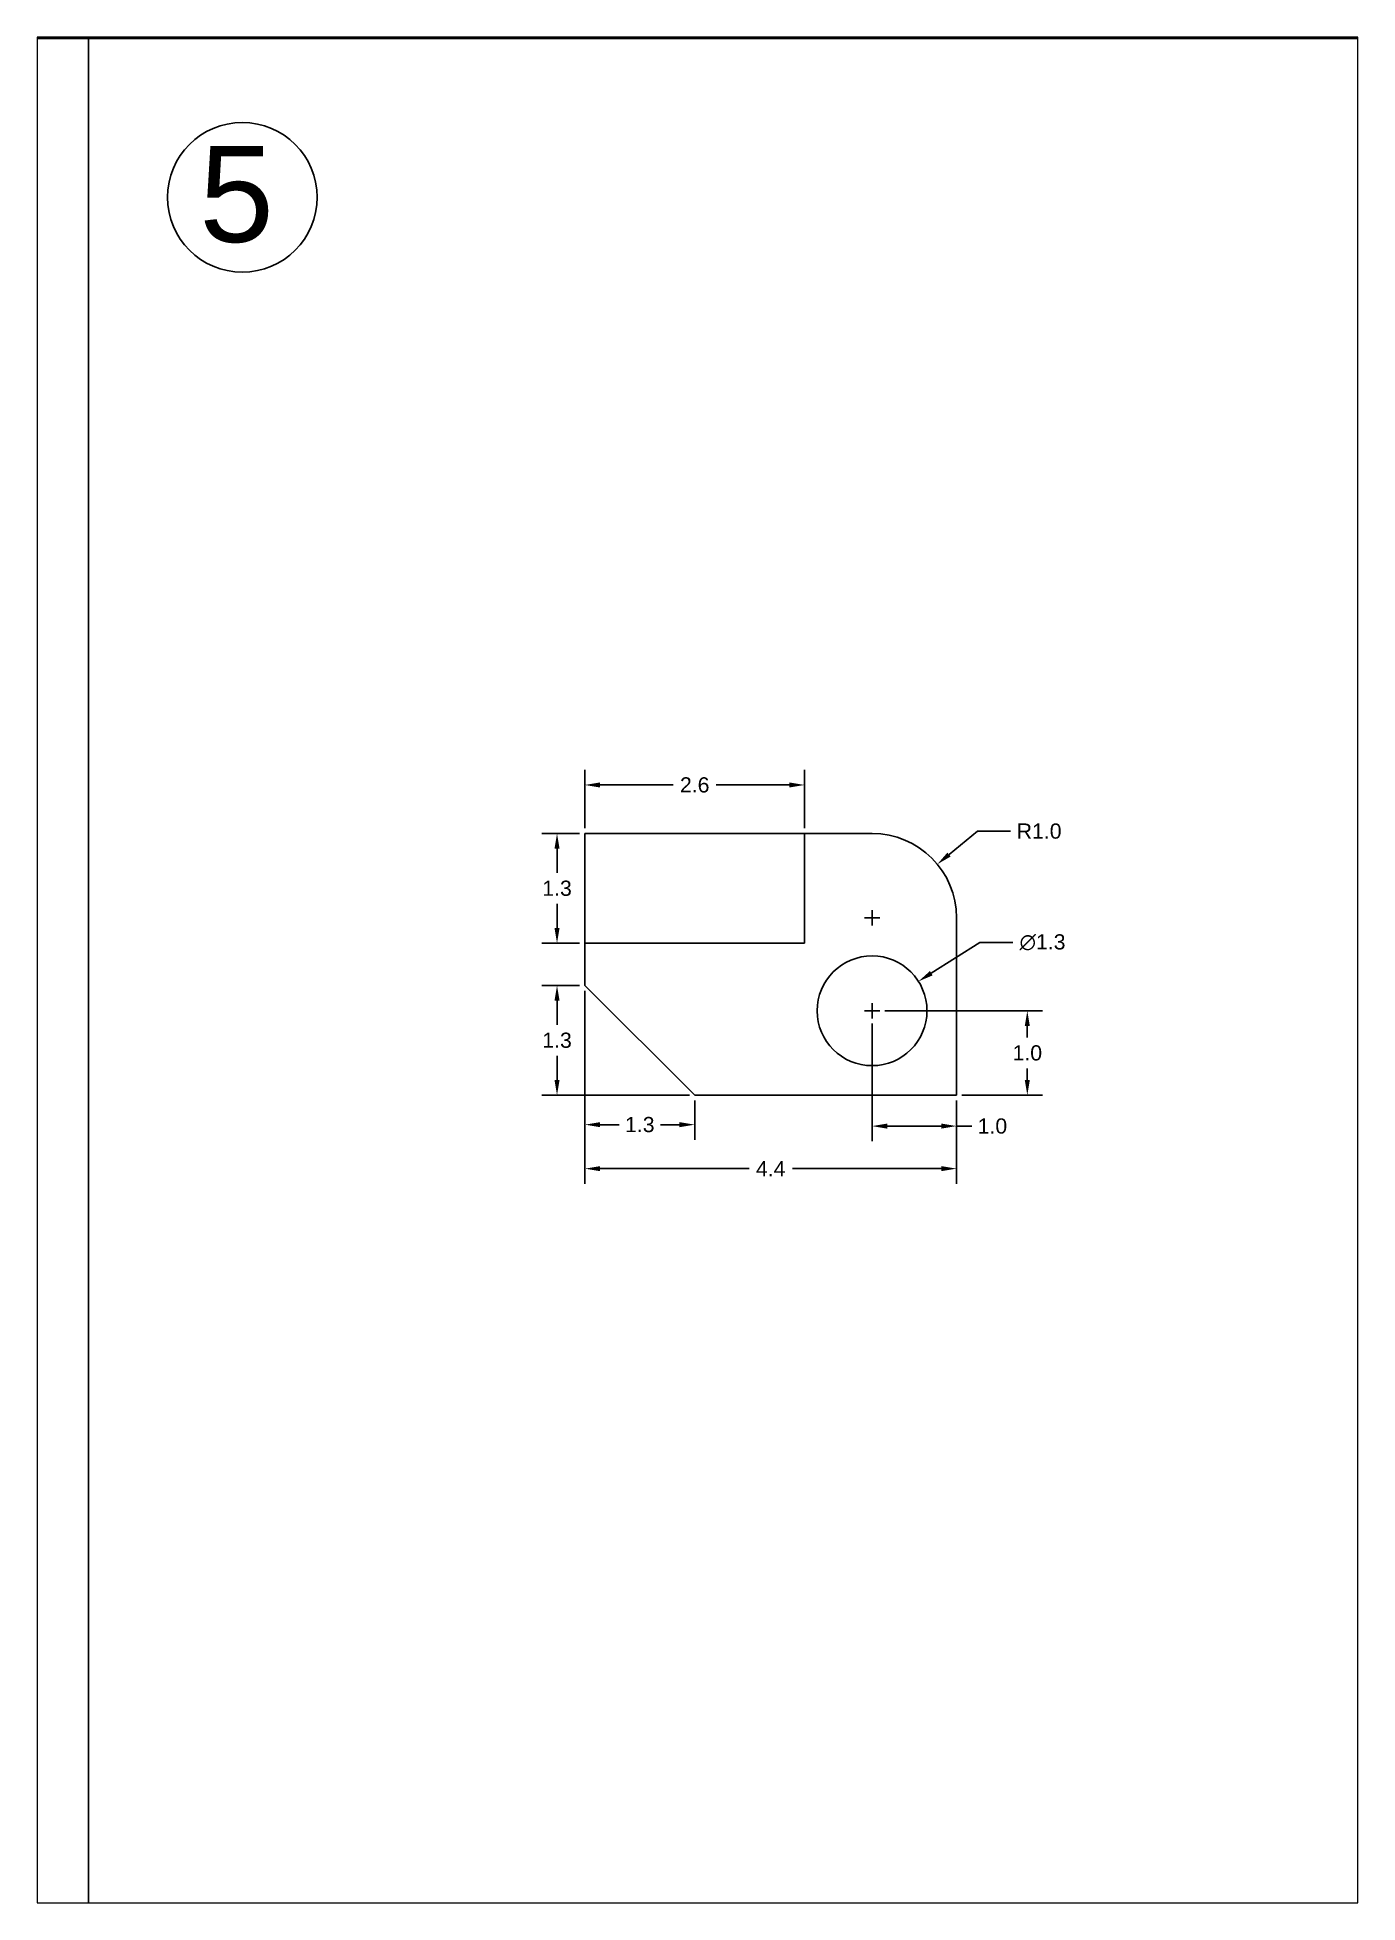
# Paper-space layout 'DRAWING 5' of a CAD drawing. Header units: inches, sheet in millimetres. Extents: x 8 to 286, y -12 to 382.
# The model-space entities are those that its viewports show. They can reach past a viewport. Long polylines and large blocks are cut down to what shows.
import ezdxf

# ---------------------------------------------------------------- set-up
doc = ezdxf.new("R2010")
doc.units = ezdxf.units.IN
doc.header["$MEASUREMENT"] = 0
doc.layers.add('DIM', color=4, linetype='Continuous')
doc.styles.get("Standard").update_dxf_attribs({"font": 'arial.ttf'})
doc.dimstyles.get("Standard").update_dxf_attribs({"dimtxt": 0.18, "dimasz": 0.18, "dimexe": 0.18, "dimexo": 0.0625, "dimgap": 0.09, "dimtad": 0, "dimtih": 1, "dimtoh": 1, "dimdec": 1, "dimzin": 0, "dimdsep": 46, "dimtxsty": 'Standard', "dimcen": 0.09, "dimadec": 0, "dimazin": 0, "dimtfac": 1, "dimtdec": 1, "dimtofl": 0, "dimtmove": 0, "dimatfit": 3, "dimfxl": 1, "dimtolj": 1, "dimtzin": 0, "dimarcsym": 0})

# ---------------------------------------------------------------- blocks, each defined once
blk = doc.blocks.new('*D45')
at = {"layer": 'Defpoints', "color": 0, "transparency": 16777216}
for p in [(100.961, 58.111), (99.863, 57.415)]:
    blk.add_point(p, dxfattribs=at)
at = {"layer": 'DIM', "color": 0, "lineweight": -2, "transparency": 16777216}
for p, q in [((101.689, 58.573), (101.113, 58.208)), ((102.078, 58.573), (101.689, 58.573)), ((100.322, 57.763), (100.502, 57.763)), ((100.412, 57.673), (100.412, 57.853))]:
    blk.add_line(p, q, dxfattribs=at)
at = {"layer": 'DIM', "color": 0, "transparency": 16777216}
blk.add_solid([(101.097, 58.233), (101.129, 58.182), (100.961, 58.111)], dxfattribs=at)
at = {"layer": 'DIM', "color": 0, "transparency": 16777216, "insert": (102.43, 58.573), "char_height": 0.18, "attachment_point": 5}
blk.add_mtext('\\A1;∅1.3', dxfattribs=at)
blk = doc.blocks.new('*D46')
at = {"layer": 'Defpoints', "color": 0, "transparency": 16777216}
for p in [(101.184, 59.498), (100.412, 58.863)]:
    blk.add_point(p, dxfattribs=at)
at = {"layer": 'DIM', "color": 0, "lineweight": -2, "transparency": 16777216}
for p, q in [((101.661, 59.89), (101.323, 59.613)), ((102.051, 59.89), (101.661, 59.89)), ((100.322, 58.863), (100.502, 58.863)), ((100.412, 58.773), (100.412, 58.953))]:
    blk.add_line(p, q, dxfattribs=at)
at = {"layer": 'DIM', "color": 0, "transparency": 16777216}
blk.add_solid([(101.304, 59.636), (101.343, 59.59), (101.184, 59.498)], dxfattribs=at)
at = {"layer": 'DIM', "color": 0, "transparency": 16777216, "insert": (102.39, 59.89), "char_height": 0.18, "attachment_point": 5}
blk.add_mtext('\\A1;R1.0', dxfattribs=at)
blk = doc.blocks.new('*D47')
at = {"layer": 'Defpoints', "color": 0, "transparency": 16777216}
for p in [(99.612, 60.437), (97.012, 59.863), (99.612, 59.863)]:
    blk.add_point(p, dxfattribs=at)
at = {"layer": 'DIM', "color": 0, "lineweight": -2, "transparency": 16777216}
for p, q in [((97.012, 59.926), (97.012, 60.617)), ((99.612, 59.926), (99.612, 60.617)), ((97.192, 60.437), (98.057, 60.437)), ((99.432, 60.437), (98.567, 60.437))]:
    blk.add_line(p, q, dxfattribs=at)
at = {"layer": 'DIM', "color": 0, "transparency": 16777216}
for points in [[(97.192, 60.467), (97.192, 60.407), (97.012, 60.437)], [(99.432, 60.467), (99.432, 60.407), (99.612, 60.437)]]:
    blk.add_solid(points, dxfattribs=at)
at = {"layer": 'DIM', "color": 0, "transparency": 16777216, "insert": (98.312, 60.437), "char_height": 0.18, "attachment_point": 5}
blk.add_mtext('\\A1;2.6', dxfattribs=at)
blk = doc.blocks.new('*D48')
at = {"layer": 'Defpoints', "color": 0, "transparency": 16777216}
for p in [(97.012, 59.863), (96.682, 58.563), (97.012, 58.563)]:
    blk.add_point(p, dxfattribs=at)
at = {"layer": 'DIM', "color": 0, "lineweight": -2, "transparency": 16777216}
for p, q in [((96.949, 59.863), (96.502, 59.863)), ((96.682, 59.683), (96.682, 59.395)), ((96.682, 58.743), (96.682, 59.031)), ((96.949, 58.563), (96.502, 58.563))]:
    blk.add_line(p, q, dxfattribs=at)
at = {"layer": 'DIM', "color": 0, "transparency": 16777216}
for points in [[(96.652, 59.683), (96.712, 59.683), (96.682, 59.863)], [(96.652, 58.743), (96.712, 58.743), (96.682, 58.563)]]:
    blk.add_solid(points, dxfattribs=at)
at = {"layer": 'DIM', "color": 0, "transparency": 16777216, "insert": (96.682, 59.213), "char_height": 0.18, "attachment_point": 5}
blk.add_mtext('\\A1;1.3', dxfattribs=at)
blk = doc.blocks.new('*D49')
at = {"layer": 'Defpoints', "color": 0, "transparency": 16777216}
for p in [(97.012, 58.063), (96.682, 56.763), (98.312, 56.763)]:
    blk.add_point(p, dxfattribs=at)
at = {"layer": 'DIM', "color": 0, "lineweight": -2, "transparency": 16777216}
for p, q in [((96.949, 58.063), (96.502, 58.063)), ((96.682, 57.883), (96.682, 57.595)), ((96.682, 56.943), (96.682, 57.231)), ((98.249, 56.763), (96.502, 56.763))]:
    blk.add_line(p, q, dxfattribs=at)
at = {"layer": 'DIM', "color": 0, "transparency": 16777216}
for points in [[(96.652, 57.883), (96.712, 57.883), (96.682, 58.063)], [(96.652, 56.943), (96.712, 56.943), (96.682, 56.763)]]:
    blk.add_solid(points, dxfattribs=at)
at = {"layer": 'DIM', "color": 0, "transparency": 16777216, "insert": (96.682, 57.413), "char_height": 0.18, "attachment_point": 5}
blk.add_mtext('\\A1;1.3', dxfattribs=at)
blk = doc.blocks.new('*D50')
at = {"layer": 'Defpoints', "color": 0, "transparency": 16777216}
for p in [(97.012, 56.763), (98.312, 56.763), (97.012, 56.414)]:
    blk.add_point(p, dxfattribs=at)
at = {"layer": 'DIM', "color": 0, "lineweight": -2, "transparency": 16777216}
for p, q in [((97.012, 56.701), (97.012, 56.234)), ((98.312, 56.701), (98.312, 56.234)), ((97.192, 56.414), (97.417, 56.414)), ((98.132, 56.414), (97.907, 56.414))]:
    blk.add_line(p, q, dxfattribs=at)
at = {"layer": 'DIM', "color": 0, "transparency": 16777216}
for points in [[(97.192, 56.444), (97.192, 56.384), (97.012, 56.414)], [(98.132, 56.444), (98.132, 56.384), (98.312, 56.414)]]:
    blk.add_solid(points, dxfattribs=at)
at = {"layer": 'DIM', "color": 0, "transparency": 16777216, "insert": (97.662, 56.414), "char_height": 0.18, "attachment_point": 5}
blk.add_mtext('\\A1;1.3', dxfattribs=at)
blk = doc.blocks.new('*D51')
at = {"layer": 'Defpoints', "color": 0, "transparency": 16777216}
for p in [(97.012, 58.063), (101.412, 56.763), (101.412, 55.893)]:
    blk.add_point(p, dxfattribs=at)
at = {"layer": 'DIM', "color": 0, "lineweight": -2, "transparency": 16777216}
for p, q in [((97.012, 58.001), (97.012, 55.713)), ((101.412, 56.701), (101.412, 55.713)), ((97.192, 55.893), (98.955, 55.893)), ((101.232, 55.893), (99.469, 55.893))]:
    blk.add_line(p, q, dxfattribs=at)
at = {"layer": 'DIM', "color": 0, "transparency": 16777216}
for points in [[(97.192, 55.923), (97.192, 55.863), (97.012, 55.893)], [(101.232, 55.923), (101.232, 55.863), (101.412, 55.893)]]:
    blk.add_solid(points, dxfattribs=at)
at = {"layer": 'DIM', "color": 0, "transparency": 16777216, "insert": (99.212, 55.893), "char_height": 0.18, "attachment_point": 5}
blk.add_mtext('\\A1;4.4', dxfattribs=at)
blk = doc.blocks.new('*D52')
at = {"layer": 'Defpoints', "color": 0, "transparency": 16777216}
for p in [(100.412, 57.673), (101.412, 56.763), (101.412, 56.397)]:
    blk.add_point(p, dxfattribs=at)
at = {"layer": 'DIM', "color": 0, "lineweight": -2, "transparency": 16777216}
for p, q in [((100.412, 57.611), (100.412, 56.217)), ((101.412, 56.701), (101.412, 56.217)), ((100.592, 56.397), (101.232, 56.397)), ((101.412, 56.397), (101.592, 56.397))]:
    blk.add_line(p, q, dxfattribs=at)
at = {"layer": 'DIM', "color": 0, "transparency": 16777216}
for points in [[(100.592, 56.427), (100.592, 56.367), (100.412, 56.397)], [(101.232, 56.427), (101.232, 56.367), (101.412, 56.397)]]:
    blk.add_solid(points, dxfattribs=at)
at = {"layer": 'DIM', "color": 0, "transparency": 16777216, "insert": (101.837, 56.397), "char_height": 0.18, "attachment_point": 5}
blk.add_mtext('\\A1;1.0', dxfattribs=at)
blk = doc.blocks.new('*D53')
at = {"layer": 'Defpoints', "color": 0, "transparency": 16777216}
for p in [(100.502, 57.763), (101.412, 56.763), (102.25, 56.763)]:
    blk.add_point(p, dxfattribs=at)
at = {"layer": 'DIM', "color": 0, "lineweight": -2, "transparency": 16777216}
for p, q in [((100.564, 57.763), (102.43, 57.763)), ((102.25, 57.583), (102.25, 57.445)), ((102.25, 56.943), (102.25, 57.081)), ((101.474, 56.763), (102.43, 56.763))]:
    blk.add_line(p, q, dxfattribs=at)
at = {"layer": 'DIM', "color": 0, "transparency": 16777216}
for points in [[(102.22, 57.583), (102.28, 57.583), (102.25, 57.763)], [(102.22, 56.943), (102.28, 56.943), (102.25, 56.763)]]:
    blk.add_solid(points, dxfattribs=at)
at = {"layer": 'DIM', "color": 0, "transparency": 16777216, "insert": (102.25, 57.263), "char_height": 0.18, "attachment_point": 5}
blk.add_mtext('\\A1;1.0', dxfattribs=at)

msp = doc.modelspace()

# ---------------------------------------------------------------- linework, layer by layer
for p, q in [((97.012, 59.863), (100.412, 59.863)), ((97.012, 59.863), (97.012, 58.063)), ((99.612, 59.863), (99.612, 58.563)), ((101.412, 56.763), (101.412, 58.863)), ((97.012, 58.563), (99.612, 58.563)), ((98.312, 56.763), (97.012, 58.063)), ((98.312, 56.763), (101.412, 56.763))]:
    msp.add_line(p, q)
for centre, radius in [((92.956, 67.397), 0.886), ((100.412, 57.763), 0.65)]:
    msp.add_circle(centre, radius)
msp.add_arc((100.412, 58.863), 1, 0, 90)
at = {"layer": 'Defpoints', "color": 252, "true_color": 0x939598}
for points in [[(167.065, 46.807), (26.786, 46.807), (26.786, 69.277), (167.065, 69.277)], [(91.136, 69.277), (91.136, 46.807)]]:
    msp.add_lwpolyline(points, dxfattribs=at)

# ---------------------------------------------------------------- texts
msp.add_text('5', height=1.137).set_placement((92.446, 66.868))

# ---------------------------------------------------------------- dimensions: what is measured, and where the dimension line sits
at = {"layer": 'DIM'}
for base, p1, p2, picture, middle in [((99.612, 60.437), (97.012, 59.863), (99.612, 59.863), '*D47', (98.312, 60.437)), ((101.412, 55.893), (97.012, 58.063), (101.412, 56.763), '*D51', (99.212, 55.893)), ((101.412, 56.397), (100.412, 57.673), (101.412, 56.763), '*D52', (101.837, 56.397)), ((97.012, 56.414), (98.312, 56.763), (97.012, 56.763), '*D50', (97.662, 56.414))]:
    dim = msp.add_linear_dim(base=base, p1=p1, p2=p2, dimstyle='Standard', dxfattribs=at)
    dim.commit()
    dim.dimension.update_dxf_attribs({"geometry": picture, "text_midpoint": middle})
dim = msp.add_radius_dim(center=(100.412, 58.863), mpoint=(101.184, 59.498), dimstyle='Standard', dxfattribs=at)
dim.commit()
dim.dimension.update_dxf_attribs({"geometry": '*D46', "text_midpoint": (102.39, 59.89), "dimtype": 164})
for base, p1, p2, picture, middle in [((96.682, 58.563), (97.012, 59.863), (97.012, 58.563), '*D48', (96.682, 59.213)), ((96.682, 56.763), (97.012, 58.063), (98.312, 56.763), '*D49', (96.682, 57.413)), ((102.25, 56.763), (100.502, 57.763), (101.412, 56.763), '*D53', (102.25, 57.263))]:
    dim = msp.add_linear_dim(base=base, p1=p1, p2=p2, angle=90, dimstyle='Standard', dxfattribs=at)
    dim.commit()
    dim.dimension.update_dxf_attribs({"geometry": picture, "text_midpoint": middle})
dim = msp.add_diameter_dim_2p(p1=(99.863, 57.415), p2=(100.961, 58.111), dimstyle='Standard', dxfattribs=at)
dim.commit()
dim.dimension.update_dxf_attribs({"geometry": '*D45', "text_midpoint": (102.43, 58.573), "dimtype": 163})

psp = doc.layouts.new('DRAWING 5')

# ---------------------------------------------------------------- viewports
at = {"layer": '0', "view_target_point": (34.367, 58.25)}
psp.add_viewport(center=(147.04, 185.16), size=(278.87, 394.105), view_center_point=(63.978, -0.004), view_height=22.0927, dxfattribs=at)

doc.saveas('drawing.dxf')
